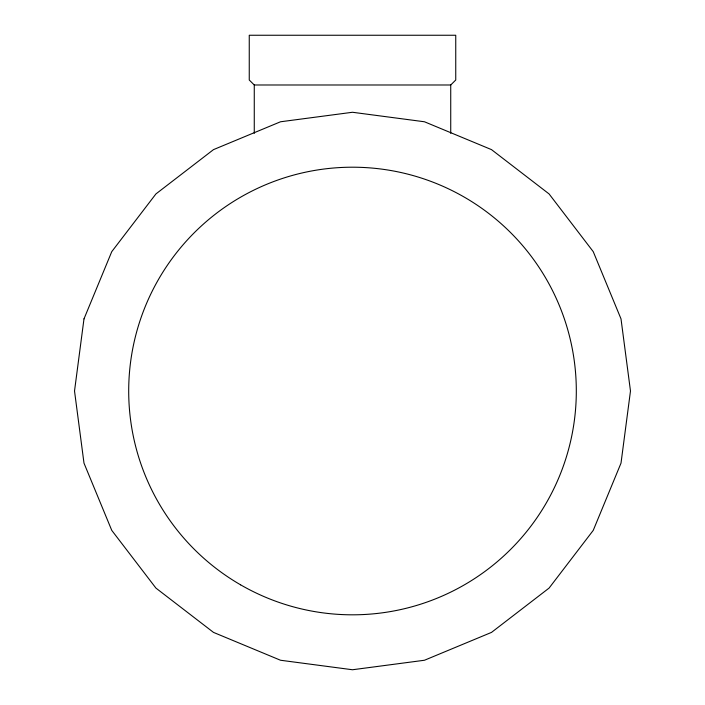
<?xml version="1.0" encoding="UTF-8"?>
<svg xmlns="http://www.w3.org/2000/svg" width="705" height="705" viewBox="0 0 705 705"><rect width="100%" height="100%" fill="white"/><g stroke="black" fill="none" stroke-linecap="round" stroke-linejoin="round"><path stroke-width="1.06" d="M254.267 133.351L254.267 84.988L249.253 80.009L249.253 35.25L455.747 35.25L455.747 80.009L450.733 84.988L254.267 84.988M450.733 133.351L450.733 84.988M83.992 318.88L74.519 391.011L83.992 463.141L111.751 530.363L155.92 588.085L213.492 632.394L280.537 660.25L352.5 669.75L424.463 660.25L491.508 632.394L549.08 588.085L593.249 530.363L621.008 463.141L630.481 391.011L621.008 318.88L593.249 251.667L549.08 193.937L491.508 149.627L424.463 121.771L352.5 112.271L280.537 121.771L213.492 149.627L155.92 193.937L111.751 251.667L83.992 318.88M240.599 584.833A223.811 223.811 0 0 0 576.311 391.011A223.811 223.811 0 0 0 240.599 197.188A223.811 223.811 0 0 0 240.599 584.833"/></g></svg>
